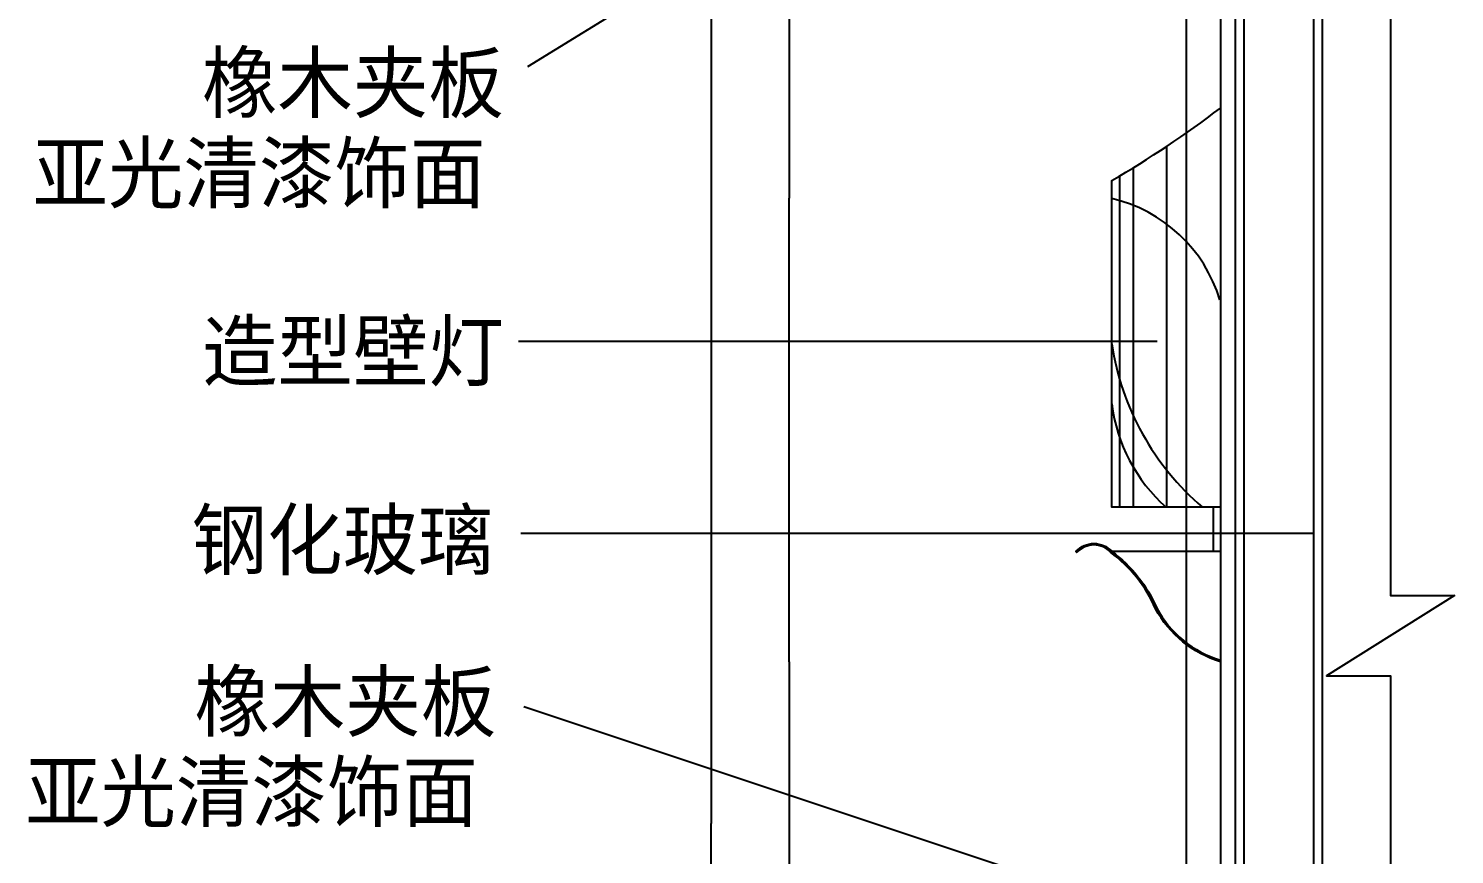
# Model space of a CAD drawing. Header units: metres. Extents: x 103 to 7206, y 244 to 9376.
# Drawn here: x 5022 to 6987, y 2460 to 3598 of the extents above; entities that cross this region are included whole.
import ezdxf

# ---------------------------------------------------------------- set-up
doc = ezdxf.new("R2010")
doc.units = ezdxf.units.M
for name, color, linetype in [('3', 3, 'Continuous'), ('7', 7, 'Continuous'), ('DIM', 3, 'Continuous'), ('TEXT', 3, 'Continuous')]:
    doc.layers.add(name, color=color, linetype=linetype)
doc.dimstyles.get("Standard").update_dxf_attribs({"dimtxt": 2.5, "dimasz": 2.5, "dimexe": 1.25, "dimexo": 0.625, "dimtad": 1, "dimcen": 2.5, "dimazin": 3, "dimtfac": 1, "dimtmove": 0, "dimatfit": 3})

# ---------------------------------------------------------------- blocks, each defined once
blk = doc.blocks.new('*D34')
for p, q in [((6070.31, 4002.92), (6070.31, 3364.38)), ((6070.06, 3364.38), (6069.81, 3364.38)), ((6070.31, 2725.84), (6070.31, 3364.38)), ((6070.31, 3364.38), (6070.31, 3364.38)), ((6070.56, 3364.38), (6070.81, 3364.38))]:
    blk.add_line(p, q)
at = {"layer": 'Defpoints'}
for p in [(6070.31, 4002.92), (6070.31, 3364.38), (6070.31, 2725.84)]:
    blk.add_point(p, dxfattribs=at)
at = {"layer": 'DIM', "insert": (6070.31, 3365.505), "char_height": 1, "attachment_point": 5}
blk.add_mtext('0', dxfattribs=at)
blk = doc.blocks.new('*D35')
for p, q in [((5962.9, 4303.02), (5962.9, 2502.97)), ((5962.65, 2502.97), (5962.4, 2502.97)), ((5962.9, 702.92), (5962.9, 2502.97)), ((5962.9, 2502.97), (5962.9, 2502.97)), ((5963.15, 2502.97), (5963.4, 2502.97))]:
    blk.add_line(p, q)
at = {"layer": 'Defpoints'}
for p in [(5962.9, 4303.02), (5962.9, 2502.97), (5962.9, 702.92)]:
    blk.add_point(p, dxfattribs=at)
at = {"layer": 'DIM', "insert": (5962.9, 2504.095), "char_height": 1, "attachment_point": 5}
blk.add_mtext('0', dxfattribs=at)
blk = doc.blocks.new('*D36')
for p, q in [((6070.31, 2725.84), (6070.31, 2264.38)), ((6070.06, 2264.38), (6069.81, 2264.38)), ((6070.31, 1802.92), (6070.31, 2264.38)), ((6070.31, 2264.38), (6070.31, 2264.38)), ((6070.56, 2264.38), (6070.81, 2264.38))]:
    blk.add_line(p, q)
at = {"layer": 'Defpoints'}
for p in [(6070.31, 2725.84), (6070.31, 2264.38), (6070.31, 1802.92)]:
    blk.add_point(p, dxfattribs=at)
at = {"layer": 'DIM', "insert": (6070.31, 2265.505), "char_height": 1, "attachment_point": 5}
blk.add_mtext('0', dxfattribs=at)

msp = doc.modelspace()

# ---------------------------------------------------------------- linework, layer by layer
at = {"layer": '3'}
for p, q in [((6696.8, 4042.92), (6696.8, 1802.92)), ((6664.8, 3488.6), (6664.8, 2725.84)), ((6590.23, 3435.8), (6590.23, 2938.6)), ((6544.43, 3406.44), (6544.43, 2938.6)), ((6525.58, 3394.99), (6525.58, 2938.6))]:
    msp.add_line(p, q, dxfattribs=at)
for centre, radius, start, end in [((6467.92, 3164.41), 205.08, 17.01, 76.79), ((6880.31, 3219.61), 369.77, 188.71, 229.46), ((6742.19, 3109.78), 229.19, 187.18, 228.32)]:
    msp.add_arc(centre, radius, start, end, dxfattribs=at)
at = {"layer": '7'}
for p, q in [((6664.8, 4152.92), (6664.8, 1752.92)), ((6617.27, 4119.65), (6617.27, 1818.58)), ((6684.8, 4054.92), (6684.8, 1790.92)), ((6792.8, 4054.92), (6792.8, 1749.92)), ((6804.8, 4054.92), (6804.8, 1749.92)), ((6654.8, 2938.6), (6654.8, 2877.92)), ((6514.8, 2877.92), (6664.8, 2877.92))]:
    msp.add_line(p, q, dxfattribs=at)
for points in [[(6664.8, 2938.6), (6514.8, 2938.6), (6514.8, 3388.6, 0.03), (6664.8, 3488.6)], [(6664.8, 2725.84, -0.2), (6575.19, 2798.91, 0.13), (6513.34, 2876.56, 0.44), (6467.37, 2876.56, -0.8), (6465.9, 2877.92, -0.44), (6514.8, 2877.92, -0.13), (6577.02, 2799.71, 0.2), (6664.8, 2727.92)]]:
    msp.add_lwpolyline(points, format="xyb", dxfattribs=at)
at = {"layer": 'DIM'}
msp.add_lwpolyline([(6899, 4598.66), (6899, 2817.09), (6987.21, 2817.09), (6810.79, 2706.28), (6899, 2706.28), (6899, 641.48)], dxfattribs=at)

# ---------------------------------------------------------------- texts
at = {"layer": 'TEXT'}
for s, p in [('橡木夹板', (5261.05, 3483.51)), ('亚光清漆饰面', (5027.67, 3359.17)), ('造型壁灯', (5261.05, 3113.69)), ('钢化玻璃', (5246.73, 2853.75)), ('橡木夹板', (5250.68, 2630.97)), ('亚光清漆饰面', (5017.31, 2506.64))]:
    msp.add_text(s, height=80, dxfattribs=at).set_placement(p)

# ---------------------------------------------------------------- dimensions: what is measured, and where the dimension line sits
at = {"layer": 'DIM'}
for base, p1, p2, picture, middle in [((5962.9, 2502.97), (5962.9, 4303.02), (5962.9, 702.92), '*D35', (5962.9, 2504.095)), ((6070.31, 3364.38), (6070.31, 4002.92), (6070.31, 2725.84), '*D34', (6070.31, 3365.505)), ((6070.31, 2264.38), (6070.31, 2725.84), (6070.31, 1802.92), '*D36', (6070.31, 2265.505))]:
    dim = msp.add_linear_dim(base=base, p1=p1, p2=p2, dimstyle='Standard', dxfattribs=at)
    dim.commit()
    dim.dimension.update_dxf_attribs({"geometry": picture, "text_midpoint": middle})

# ---------------------------------------------------------------- leaders
for points in [[(6460.14, 4007.44), (5709.53, 3545.53)], [(6577.41, 3166.79), (5697.37, 3166.79)], [(6792.8, 2902.42), (5700.58, 2902.42)], [(6675.08, 2340.57), (5704.57, 2663.88)]]:
    msp.add_leader(points, dimstyle='Standard', dxfattribs=at)

doc.saveas('drawing.dxf')
